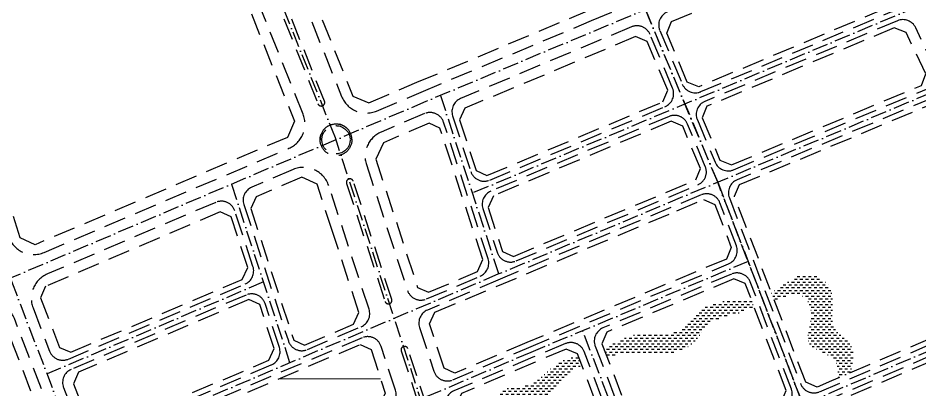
# Model space of a CAD drawing. Header units: metres. Extents: x 566107 to 571261, y 2062953 to 2068466.
# Drawn here: x 568171 to 568682, y 2067072 to 2067282 of the extents above; entities that cross this region are included whole.
import ezdxf

# ---------------------------------------------------------------- set-up
doc = ezdxf.new("R2010")
doc.units = ezdxf.units.M
doc.linetypes.add('ACAD_ISO10W100', pattern=[18.5, 12, -3, 0.5, -3])
doc.linetypes.add('HIDDEN', pattern=[0.375, 0.25, -0.125])
for name, color, linetype in [('hacth sdd', 8, 'CONTINUOUS'), ('Khung ban ve', 7, 'CONTINUOUS'), ('LogDg phu', 7, 'CONTINUOUS'), ('TimDg', 222, 'CONTINUOUS'), ('ViaHeSphu', 32, 'CONTINUOUS')]:
    doc.layers.add(name, color=color, linetype=linetype)
pattern_1 = [(0, (0, 0), (1.5875, 1.5875), [1.5875, -1.5875])]

msp = doc.modelspace()

# ---------------------------------------------------------------- hatches: boundary and pattern name
at = {"layer": 'hacth sdd'}
h = msp.add_hatch(dxfattribs=at)
h.set_pattern_fill('DASH', color=152, scale=0.5, style=0)
h.set_pattern_definition(pattern_1)
edge = h.paths.add_edge_path()
edge.add_spline(control_points=[(568642.6909907474, 2067081.656718879), (568643.9557225608, 2067087.753972657), (568646.0763747011, 2067097.977605951), (568627.5157975538, 2067107.115153983), (568637.7066085676, 2067129.212476865), (568617.066620036, 2067140.757007866), (568606.1704677234, 2067132.272288953), (568599.8667294513, 2067128.467855369), (568597.6494894732, 2067127.129706183)], knot_values=[0, 0, 0, 0, 16.38690248669728, 27.47690811883223, 51.77139964680522, 67.27100495666859, 81.75932370373806, 89.62035220182035, 89.62035220182035, 89.62035220182035, 89.62035220182035], degree=3, periodic=0)
edge.add_line((568597.6494894732, 2067127.129706183), (568599.6654187229, 2067121.874526604))
edge.add_spline(control_points=[(568599.6654187229, 2067121.874526604), (568605.062797923, 2067124.694980646), (568614.2485528367, 2067129.495087997), (568623.5461422052, 2067113.911817641), (568612.505555386, 2067095.520209587), (568635.4346351081, 2067091.998996147), (568635.463789054, 2067082.078575585), (568635.4741093527, 2067078.566814089)], knot_values=[0, 0, 0, 0, 15.35267875908165, 26.12859669931304, 44.17689687568978, 61.91366304143343, 71.63290256172705, 71.63290256172705, 71.63290256172705, 71.63290256172705], degree=3, periodic=0)
edge.add_line((568635.4741093527, 2067078.566814089), (568642.6909907474, 2067081.656718879))
h = msp.add_hatch(dxfattribs=at)
h.set_pattern_fill('DASH', color=152, scale=0.5, style=0)
h.set_pattern_definition(pattern_1)
edge = h.paths.add_edge_path()
edge.add_spline(control_points=[(568504.502188515, 2067090.743537065), (568509.4143144161, 2067091.57623031), (568522.2274812575, 2067093.56883317), (568540.4640401918, 2067090.087064247), (568555.7479789581, 2067099.071405264), (568562.6076981624, 2067112.247514947), (568576.6036755654, 2067113.982561033), (568584.6748999096, 2067117.432179222), (568587.9534520654, 2067118.900989529)], knot_values=[1.667898393120687, 1.667898393120687, 1.667898393120687, 1.667898393120687, 16.60410356635215, 40.55925441539659, 54.57779890222356, 66.72790106419173, 82.33938132734126, 93.21421655380975, 93.21421655380975, 93.21421655380975, 93.21421655380975], degree=3, periodic=0)
edge.add_line((568587.9534520654, 2067118.900989529), (568586.32700836, 2067123.140847524))
edge.add_spline(control_points=[(568586.3270083601, 2067123.140847524), (568584.1598928338, 2067122.581484295), (568580.0068868214, 2067121.646537218), (568571.3876226528, 2067122.306358568), (568560.1407810531, 2067120.753680229), (568552.3630766995, 2067109.713287714), (568539.7093102597, 2067101.668445705), (568521.2204872756, 2067105.533009552), (568509.5103436324, 2067099.101986799), (568502.813403246, 2067095.145908756)], knot_values=[1.984837405011504, 1.984837405011504, 1.984837405011504, 1.984837405011504, 8.631719356948423, 14.7040215881302, 28.02695185949715, 39.84387872576446, 53.80567758656697, 70.32657125210082, 92.79525078732841, 92.79525078732841, 92.79525078732841, 92.79525078732841], degree=3, periodic=0)
edge.add_line((568502.813403246, 2067095.145908756), (568504.502188515, 2067090.743537065))
h = msp.add_hatch(dxfattribs=at)
h.set_pattern_fill('DASH', color=152, scale=0.5, style=0)
h.set_pattern_definition(pattern_1)
edge = h.paths.add_edge_path()
edge.add_spline(control_points=[(568423.279516389, 2067050.509349929), (568431.4729917953, 2067050.860340416), (568447.6083143518, 2067051.551556285), (568468.9003601036, 2067061.820228922), (568477.7434822394, 2067078.397200687), (568486.4995448057, 2067083.667849217), (568490.2899935631, 2067085.911510454)], knot_values=[0, 0, 0, 0, 24.56759721866718, 48.38070986702799, 66.60729734784078, 78.66734524243245, 78.66734524243245, 78.66734524243245, 78.66734524243245], degree=3, periodic=0)
edge.add_line((568490.2899935631, 2067085.911510454), (568488.2529288828, 2067091.221786452))
edge.add_spline(control_points=[(568488.2529288827, 2067091.221786452), (568483.9165891315, 2067090.054798673), (568473.5268293311, 2067087.227463282), (568463.5339261363, 2067072.180861679), (568444.9636562715, 2067074.842566495), (568437.5089252089, 2067059.437989096), (568427.3903246872, 2067057.985586433), (568421.1314608185, 2067057.087195882)], knot_values=[0, 0, 0, 0, 13.21065204580624, 31.69789122968032, 48.43176576190098, 59.34864747856325, 77.0512384587478, 77.0512384587478, 77.0512384587478, 77.0512384587478], degree=3, periodic=0)
edge.add_line((568421.1314608185, 2067057.087195882), (568423.279516389, 2067050.509349929))

# ---------------------------------------------------------------- linework, layer by layer
at = {"layer": 'Khung ban ve', "color": 250, "const_width": 0.5}
msp.add_lwpolyline([(568319.0185861208, 2067078.168986404), (568376.37609031, 2067078.168986404)], dxfattribs=at)
at = {"layer": 'LogDg phu', "linetype": 'HIDDEN', "ltscale": 50}
for points in [[(568344.6063212935, 2067235.352673897), (568199.8493577624, 2067596.843176364, 1.000000000010675), (568196.1360623864, 2067595.356206833), (568340.8938978955, 2067233.863526842, 0.9915047696054726)], [(568537.4568990539, 2067232.254481048, 0.4142135623620418), (568541.7440546588, 2067242.724452243), (568528.9919975058, 2067273.161026266, 0.4142135623794252), (568518.5220263109, 2067277.448181871), (568421.6983108493, 2067236.881804315, 0.3906510963967935), (568417.1849389591, 2067227.019830772), (568427.4627970664, 2067195.546637857, 0.4381752584753), (568438.1589845464, 2067190.651484601)], [(568412.0411462183, 2067223.44305974, 0.4397106070318976), (568401.3070061367, 2067228.322196949), (568376.7323285788, 2067217.877031841, 0.3891680866120036), (568368.3409174132, 2067199.415861536), (568391.58610303, 2067128.233694644, 0.4397105859745972), (568402.3202431117, 2067123.354557436), (568432.8040956685, 2067136.311344859, 0.3891680866214821), (568437.279514957, 2067146.157302354)], [(568556.0053458237, 2067187.983100647, 0.4142135623754175), (568560.2925014289, 2067198.453071843), (568550.2454260954, 2067222.433402892, 0.4142136437433808), (568539.7754549003, 2067226.720558497), (568438.8280743633, 2067184.426482786, 0.3906510963870449), (568434.3147024732, 2067174.564509242), (568442.4124088614, 2067149.767448158, 0.4381752584698797), (568453.1085963415, 2067144.872294902)], [(568360.8743477571, 2067190.066466369, 0.4142135623399661), (568358.4784026732, 2067191.282791636), (568358.2882831807, 2067191.220706383, 0.4142135623622499), (568357.0719579147, 2067188.824761298), (568378.9342678653, 2067121.877281454, 0.4142135623693547), (568381.3302129493, 2067120.660956188), (568381.5203324417, 2067120.723041441, 0.4142135623507612), (568382.7366577075, 2067123.118986526)], [(568577.887254746, 2067153.517981517), (568568.5707831879, 2067177.804414727, 0.4231627181591995), (568558.0100924976, 2067182.317700997), (568444.0292311048, 2067134.562968206), (568402.9163879032, 2067117.088458776, 0.3891680866209968), (568398.4409686143, 2067107.24250128), (568406.5421733961, 2067082.434727305, 0.4397105859952421), (568417.2763134775, 2067077.555590096), (568460.3588557751, 2067095.86729599), (568573.5093796456, 2067143.274140986, 0.4053206808299867)], [(568304.083046779, 2067141.699639687), (568293.8007484043, 2067173.186429733, 0.4397105859824377), (568283.066608323, 2067178.065566941), (568187.6440272946, 2067137.507369933, 0.4036891858150979), (568179.5042075401, 2067118.336629453), (568188.9016163717, 2067093.805532626, 0.4248168470727124), (568199.501574367, 2067089.304832845), (568299.6076274903, 2067131.853682192, 0.3891680866110895)], [(568585.7704229874, 2067132.967922645, 0.423162718184272), (568575.2097322964, 2067137.481208916), (568502.3126097752, 2067106.939391957, 0.4053206808217786), (568497.9347346749, 2067096.695551426), (568521.4092004607, 2067035.501671113, 0.4254584714902359), (568532.0272166007, 2067031.012665209), (568604.7038906778, 2067062.129153213, 0.4030573601299155), (568609.0244403278, 2067072.348713378)], [(568319.0391171433, 2067095.900672346), (568310.9379123624, 2067120.708446324, 0.4397105859671833), (568300.2037722813, 2067125.587583531), (568201.1180556095, 2067083.472415672, 0.4036891858219268), (568196.776818407, 2067073.24802075), (568206.0838753582, 2067048.95277944, 0.4248168470723241), (568216.6838333536, 2067044.452079658), (568314.5636978539, 2067086.05471485, 0.3891680866288472)], [(568376.7004036594, 2067096.504124687, 0.4397105859558481), (568365.9662635782, 2067101.383261895), (568265.2670963018, 2067058.582316657, 0.4036891858090061), (568260.9258590993, 2067048.357921735), (568270.2329160504, 2067024.062680424, 0.4248168470839781), (568280.8328740457, 2067019.561980643), (568380.3261891528, 2067061.850393215, 0.3891680866269306), (568384.8016084412, 2067071.696350711)], [(568391.8449171903, 2067095.227376646, 0.4142135623619029), (568389.448972106, 2067096.443701911), (568389.2588526136, 2067096.381616657, 0.414213562350761), (568388.0425273476, 2067093.985671573), (568457.090422625, 2066882.54495063, 0.4142135623619029), (568459.4863677094, 2066881.328625364), (568459.6764872016, 2066881.390710618, 0.4142135623722575), (568460.8928124678, 2066883.786655702)]]:
    msp.add_lwpolyline(points, format="xyb", close=True, dxfattribs=at)
for points in [[(568281.632557764, 2067419.513309305), (568354.3081728636, 2067238.026049705, 0.420381577504846), (568374.1007375151, 2067229.797471734), (568399.3171633314, 2067240.515404063), (568495.8678432521, 2067280.967387508), (568512.4260091643, 2067287.90478716, 0.4159209931380634), (568516.6950290691, 2067298.417693247), (568437.0291553668, 2067485.498354828, 0.414213562373095), (568426.5343849801, 2067489.72443984), (568303.8541711094, 2067437.482661654), (568285.9248891614, 2067429.847709439, 0.4078749683850534), (568281.6325577642, 2067419.513309305)], [(568106.9046979607, 2067345.77269119), (568165.5402129219, 2067159.039064795, 0.4431113964215293), (568185.7188131596, 2067149.728046666), (568324.3919119048, 2067208.669345448, 0.4080723318739908), (568332.4493750702, 2067228.050320048), (568259.6744519917, 2067409.785573875, 0.420580694254702), (568249.1134352197, 2067414.17202914), (568111.4029150037, 2067355.529789906, 0.3857000129572137), (568106.9046979608, 2067345.77269119)], [(568658.9325399725, 2067319.992666756, 0.3875075220764906), (568640.1424902645, 2067327.447706429), (568612.3692214862, 2067316.940588594), (568583.9104109528, 2067304.844051638), (568538.8130756625, 2067285.949553308, 0.4142135623557235), (568534.5259200574, 2067275.479582113), (568547.2779772093, 2067245.043008088, 0.4142135623652329), (568557.7479484039, 2067240.755852483), (568665.8890156965, 2067286.06387794, 0.4275449078348104), (568670.0286069319, 2067296.864816688), (568668.9968778957, 2067299.044715414, 0.0029137928370708), (568658.9325399693, 2067319.992666754)], [(568555.7793486449, 2067224.751958738), (568565.8264239784, 2067200.771627689, 0.4142135623635859), (568576.2963951732, 2067196.484472083), (568686.4443554385, 2067242.633328506, 0.4275449078285262), (568690.5839466739, 2067253.434267254), (568679.4498043128, 2067276.9591482, 0.4010067137206239), (568669.1273974874, 2067280.915336252), (568560.06650425, 2067235.221929933, 0.4142135623685271), (568555.7793486447, 2067224.751958738)], [(568747.6100409415, 2067132.208117046), (568745.6044699164, 2067136.621580572, 0.0038824073302834), (568732.575201394, 2067164.712636436), (568700.0051440552, 2067233.528598765, 0.4010067137192772), (568689.6827372301, 2067237.484786816), (568578.3105569968, 2067190.823017112, 0.4053206808252015), (568573.9326818968, 2067180.579176582), (568614.3249483308, 2067075.283510207, 0.4254584714605873), (568624.94296447, 2067070.794504302), (568743.4755012605, 2067121.544160993, 0.4206687823881205), (568747.6100409415, 2067132.208117046)], [(568360.1152646232, 2067213.508295876, 1), (568342.1152646228, 2067213.508295876, 1)], [(568298.9137574079, 2067176.85746773), (568324.1521261471, 2067099.571710339, 0.4397105859400415), (568334.8862662283, 2067094.692573132), (568365.3701187901, 2067107.649360556, 0.3891680866154892), (568369.8455380788, 2067117.495318052), (568346.9761734023, 2067187.526633794, 0.4397105859797211), (568326.8496607497, 2067196.675016058), (568303.3891766965, 2067186.703425226, 0.3891680866136108), (568298.9137574075, 2067176.85746773)], [(568168.940319291, 2067112.36795312, 0.4284836386867742), (568148.8945583267, 2067120.732897148), (568076.4893338096, 2067088.891520717, 0.3908772862600305), (568072.1518578614, 2067078.945893973), (568103.5928916817, 2066988.333123245, -0.0780149293577969), (568109.2580758019, 2066956.891723018), (568109.7144376204, 2066936.66192064, 0.4942825158247872), (568119.9847716434, 2066929.171860854, -0.00393215218389196), (568124.4588683245, 2066930.459119525), (568219.1324334888, 2066956.893629513, 0.4418880545832342), (568224.4515837596, 2066967.460752833), (568168.940319291, 2067112.36795312)], [(568444.7062790324, 2066993.626241834), (568510.868225591, 2067021.953451943, 0.4030557525406504), (568515.1887345591, 2067032.172994689), (568491.6500875811, 2067093.534184293, 0.4231627183751505), (568481.0893968856, 2067098.047470561), (568462.6916593451, 2067090.339342802), (568417.8724582706, 2067071.289491437, 0.3891680867036537), (568413.39703898, 2067061.44353394), (568433.9527661018, 2066998.497114724, 0.4404962572619631), (568444.706279032, 2066993.626241834)], [(568709.9514135617, 2066953.836547685), (568674.4640503376, 2066940.62592409, -0.4113089072063473), (568664.2037799989, 2066945.258005768), (568622.210224843, 2067054.727955438, -0.4030573601334253), (568626.530774493, 2067064.947515603), (568687.0956403323, 2067090.878337909, -0.4435910959228001), (568697.8744627293, 2067085.928579678, -0.0487256973396804), (568703.6798101054, 2067060.601970824, -0.0254737783823164), (568705.410579381, 2067039.125118717, 0.0053214994487347), (568706.1592470101, 2067020.474534956, 0.0088902166323174), (568707.3886660296, 2067002.5661966, 0.0446714079429164), (568714.8527961868, 2066963.531050714, -0.3915047555011946), (568709.9514135617, 2066953.836547685, 5.552643686455902)]]:
    msp.add_lwpolyline(points, format="xyb", dxfattribs=at)
msp.add_circle((568351.1152646232, 2067213.508295876), 9, dxfattribs=at)
at = {"layer": 'TimDg', "linetype": 'ACAD_ISO10W100', "ltscale": 0.75}
msp.add_line((568688.9541659714, 2066588.968687763), (568490.8508270073, 2067105.389897295), dxfattribs=at)
for points in [[(570000.7303062181, 2067879.165810913, 0.15132347483338), (569630.6979778858, 2067788.244448095), (569593.1865503386, 2067765.306083216, 0.0120590282986883), (569583.0547692049, 2067758.769655312), (569514.391074964, 2067712.089179128, 0.0163914063603625), (569501.1484639643, 2067702.436866524), (569469.5059902932, 2067677.745444813, -0.0465201108505125), (569438.2344835112, 2067657.7165969), (569326.1055014101, 2067599.81308495), (569061.071802309, 2067464.124227364), (568725.4256931718, 2067363.191303382, 0.0112163597713358), (568658.204890596, 2067340.71628266), (568610.5662882852, 2067322.69375848), (568582.0106165139, 2067310.55605025), (568402.0830146307, 2067235.171512525), (568167.1864909991, 2067135.331627879), (567925.5397158525, 2067029.063523875)], [(570000.7303062181, 2067879.165810913, 0.15132347483338), (569630.697977886, 2067788.244448095), (569593.1865503385, 2067765.306083216, 0.01205902829868824), (569583.0547692049, 2067758.769655312), (569514.3910749638, 2067712.089179128, 0.01639140636036252), (569501.1484639646, 2067702.436866524), (569469.5059902933, 2067677.745444813, -0.04652011085051248), (569438.2344835112, 2067657.7165969), (569326.1055014101, 2067599.81308495), (569061.071802309, 2067464.124227364), (568725.4256931719, 2067363.191303382, 0.01121635977133575), (568658.204890596, 2067340.716282659), (568610.5662882853, 2067322.69375848), (568582.010616514, 2067310.55605025), (568402.0830146308, 2067235.171512525), (568167.1864909991, 2067135.331627879), (567925.5397158525, 2067029.063523874)], [(569091.2426362742, 2064877.603168339), (569098.0833245073, 2065004.258577522, 0.1155759311696503), (569076.6612234834, 2065124.594927438), (568731.7585831989, 2066088.756516766), (568594.3423819309, 2066468.690270108), (568350.7433376566, 2067214.647222786), (568115.138804305, 2067803.004418648)], [(568007.1651060418, 2067643.380659843), (568167.2734184407, 2067133.491630765), (568317.2731710034, 2066741.930667448, -0.0233361501252175), (568317.5073619462, 2066741.222011353), (568414.7791073031, 2066393.153463831)]]:
    msp.add_lwpolyline(points, format="xyb", dxfattribs=at)
for points in [[(568680.4339530215, 2067288.905126499), (568428.3145385685, 2067183.274276586)], [(568779.2243520903, 2066637.043075203), (568668.5414550261, 2066925.574282581), (568567.3101484217, 2067189.46682509), (568526.3489951399, 2067287.232790139)], [(568526.3489951399, 2067287.232790139), (568567.3101484217, 2067189.46682509), (568668.541455026, 2066925.574282581), (568779.2243520905, 2066637.043075203), (568821.57940284, 2066539.872865387)], [(568700.9892927632, 2067245.474577065), (568442.8628293169, 2067137.326944808), (568204.5992319338, 2067036.055926785)], [(568410.2504243173, 2067238.590797469), (568443.2641503625, 2067137.495086889)], [(568325.0230544364, 2067087.240594661), (568291.8339996003, 2067188.873202796)], [(568584.5097882213, 2067144.630333009), (568461.5252575959, 2067093.103319413), (568271.5110244914, 2067012.340101545)], [(568310.0669840728, 2067133.039562003), (568187.4169729492, 2067080.908679973)], [(568341.7004456655, 2066946.523555873), (568426.0948480943, 2066982.39436091), (568757.7517762247, 2067124.393137779)]]:
    msp.add_lwpolyline(points, dxfattribs=at)
at = {"layer": 'ViaHeSphu', "linetype": 'HIDDEN', "ltscale": 50}
for points in [[(568287.5900887202, 2067420.776051084), (568360.6574683179, 2067238.207410551), (568369.7006570614, 2067234.446754226), (568396.9843597959, 2067246.043357239), (568493.6240076625, 2067286.532615718), (568508.7347744887, 2067292.863596402), (568511.387412434, 2067299.395993586), (568433.2807076157, 2067482.815233601), (568426.7214761239, 2067485.456536734), (568303.7141246605, 2067433.075451245), (568290.331623261, 2067427.376686566)], [(568254.4597144637, 2067406.667910834), (568327.5186399849, 2067224.122158792), (568323.677392537, 2067214.885130448), (568180.6801407278, 2067154.105903473), (568172.1408246552, 2067158.04620289), (568112.9819883297, 2067346.446424985), (568116.0843362564, 2067353.175738996), (568248.0007143801, 2067409.350617957)], [(568575.1371172504, 2067199.251433358), (568682.7290619463, 2067244.329392096), (568685.2016794786, 2067250.780896361), (568674.0631438568, 2067274.315059651), (568667.3125571392, 2067276.902304173), (568561.2257821738, 2067232.454968658), (568558.5463099204, 2067225.911236661), (568568.5933852536, 2067201.930905611)], [(568536.2976211314, 2067235.021442323), (568538.9770933846, 2067241.56517432), (568527.3843141543, 2067269.234787068), (568520.8405821575, 2067271.91425932), (568424.1516062382, 2067231.404333793), (568421.0921354535, 2067224.719216618), (568430.4458826012, 2067196.075866479), (568436.6096160661, 2067193.255009047)], [(568409.9840938135, 2067220.07810221), (568403.8303703787, 2067222.875239265), (568377.9240670896, 2067211.864082983), (568373.6548220331, 2067202.471710412), (568397.3491691514, 2067129.914106481), (568403.5028925862, 2067127.116969425), (568431.2498327133, 2067138.910465808), (568434.2992934682, 2067145.619303358)], [(568554.8460679008, 2067190.750061922), (568557.525540154, 2067197.29379392), (568547.4784648207, 2067221.274124969), (568540.9347328239, 2067223.953597222), (568440.3470190149, 2067181.810211623), (568437.2875482298, 2067175.125094448), (568445.3954943958, 2067150.296676782), (568451.5592278604, 2067147.47581935)], [(568302.828733295, 2067174.533031266), (568327.1439329486, 2067100.074232413), (568333.2976563836, 2067097.277095358), (568361.0445965104, 2067109.070591741), (568364.0940572657, 2067115.779429292), (568349.1264015904, 2067161.613873555), (568340.3997101478, 2067188.337033222), (568331.784497339, 2067192.253025099), (568305.8781940499, 2067181.241868818)], [(568298.0533645347, 2067134.45280314), (568301.10282529, 2067141.161640691), (568291.7436960007, 2067169.821472201), (568285.5899725656, 2067172.618609256), (568186.6032409782, 2067130.545513792), (568183.7903036143, 2067123.920540046), (568194.5315433063, 2067095.881492719), (568200.9217901325, 2067093.168219467)], [(568316.0588956535, 2067095.362673351), (568307.9461055605, 2067120.205924251), (568301.7923821255, 2067123.003061306), (568205.2173548786, 2067081.955031171), (568202.404417515, 2067075.330057424), (568211.713802291, 2067051.028739532), (568218.1040491168, 2067048.31546628), (568313.0094348986, 2067088.653835801)], [(568127.2592416931, 2067104.663858878), (568124.5207193847, 2067098.001318809), (568129.2920125732, 2067085.93391241), (568179.1316172136, 2066955.047211783), (568185.7267054431, 2066951.719166507), (568215.5371771982, 2066960.042769955), (568218.5643198113, 2066966.056548035), (568161.7464723648, 2067114.374466566), (568155.3808482263, 2067117.030793244)], [(568511.4005933544, 2067030.879820754), (568487.8709672908, 2067092.217494391), (568481.4685669597, 2067094.953666329), (568463.8580611096, 2067087.575366231), (568422.1979805415, 2067069.86826025), (568419.1485197865, 2067063.1594227), (568439.71783954, 2067000.171379674), (568445.8663977764, 2066997.386350649), (568508.594964664, 2067024.243560668)]]:
    msp.add_lwpolyline(points, close=True, dxfattribs=at)
for points in [[(568643.383845514, 2067322.258949021), (568653.0094617069, 2067318.449117353, -0.0030657955544431), (568663.5736286229, 2067296.477933902), (568664.6463397364, 2067294.211445797), (568662.173722204, 2067287.759941531), (568556.588670481, 2067243.522813758), (568550.0449384846, 2067246.202286011), (568538.4521592555, 2067273.871898761), (568541.1316315089, 2067280.415630758), (568586.2432530301, 2067299.316114612), (568614.6052024462, 2067311.371480341)], [(568739.6384022865, 2067123.16471311), (568631.8146154996, 2067077.000003306), (568623.5829769223, 2067073.475630647), (568617.1957518196, 2067076.175974178), (568576.7873919213, 2067181.513593439), (568579.6081958397, 2067188.11402512), (568687.8678968812, 2067233.471754739), (568694.6184835989, 2067230.884510217), (568727.1519521214, 2067162.145854925, -0.0038824073302738), (568740.1420152218, 2067134.139325808), (568742.1662835468, 2067129.684716967)], [(568694.856193846, 2067085.524901326), (568688.7527711642, 2067088.324433341), (568627.884036838, 2067062.263509864), (568625.078408148, 2067055.627249777), (568665.912539102, 2066949.179718869), (568672.3891865629, 2066946.255784212), (568707.7311618092, 2066959.412285283), (568711.0626644188, 2066965.969733068, -0.0409388741443204), (568704.4015574893, 2067002.287667521, -0.0089000415916636), (568703.1631115244, 2067020.32231094, -0.0053214994461256), (568702.411882657, 2067039.036699499, 0.0254737783807321), (568700.7056523192, 2067060.209051668, 0.0315806466967592), (568697.1702168026, 2067078.157181038, 0.0005583896675777)]]:
    msp.add_lwpolyline(points, format="xyb", close=True, dxfattribs=at)
for points in [[(568544.164200031, 2067173.264000937), (568559.3120109537, 2067179.61050204), (568565.714411285, 2067176.874330103), (568575.0325447221, 2067152.58356466), (568572.2117408037, 2067145.983132979), (568459.192454061, 2067098.631272588), (568418.4589629506, 2067081.318002085), (568412.3052395157, 2067084.11513914), (568404.1182940137, 2067109.185471154), (568407.1777647986, 2067115.870588329), (568544.164200031, 2067173.264000937)], [(568582.9140510848, 2067132.037838021), (568576.5116507536, 2067134.774009959), (568504.5329970047, 2067104.617005241), (568501.7121930862, 2067098.016573559), (568525.1999618495, 2067036.78801468), (568531.5871869525, 2067034.087671149), (568603.3506283332, 2067064.813158951), (568606.1562570236, 2067071.449419039), (568582.9140510848, 2067132.037838021)], [(568263.7907063414, 2067049.265684635), (568266.6036437054, 2067055.890658383), (568364.7836141018, 2067097.620849905), (568370.9373375373, 2067094.823712849), (568379.0501276304, 2067069.98046195), (568376.0006668754, 2067063.271624399), (568279.4903379437, 2067022.251093492), (568273.1000911179, 2067024.964366743), (568263.7907063419, 2067049.265684635)]]:
    msp.add_lwpolyline(points, dxfattribs=at)
msp.add_circle((568351.1152646232, 2067213.508295876), 8, dxfattribs=at)

doc.saveas('drawing.dxf')
